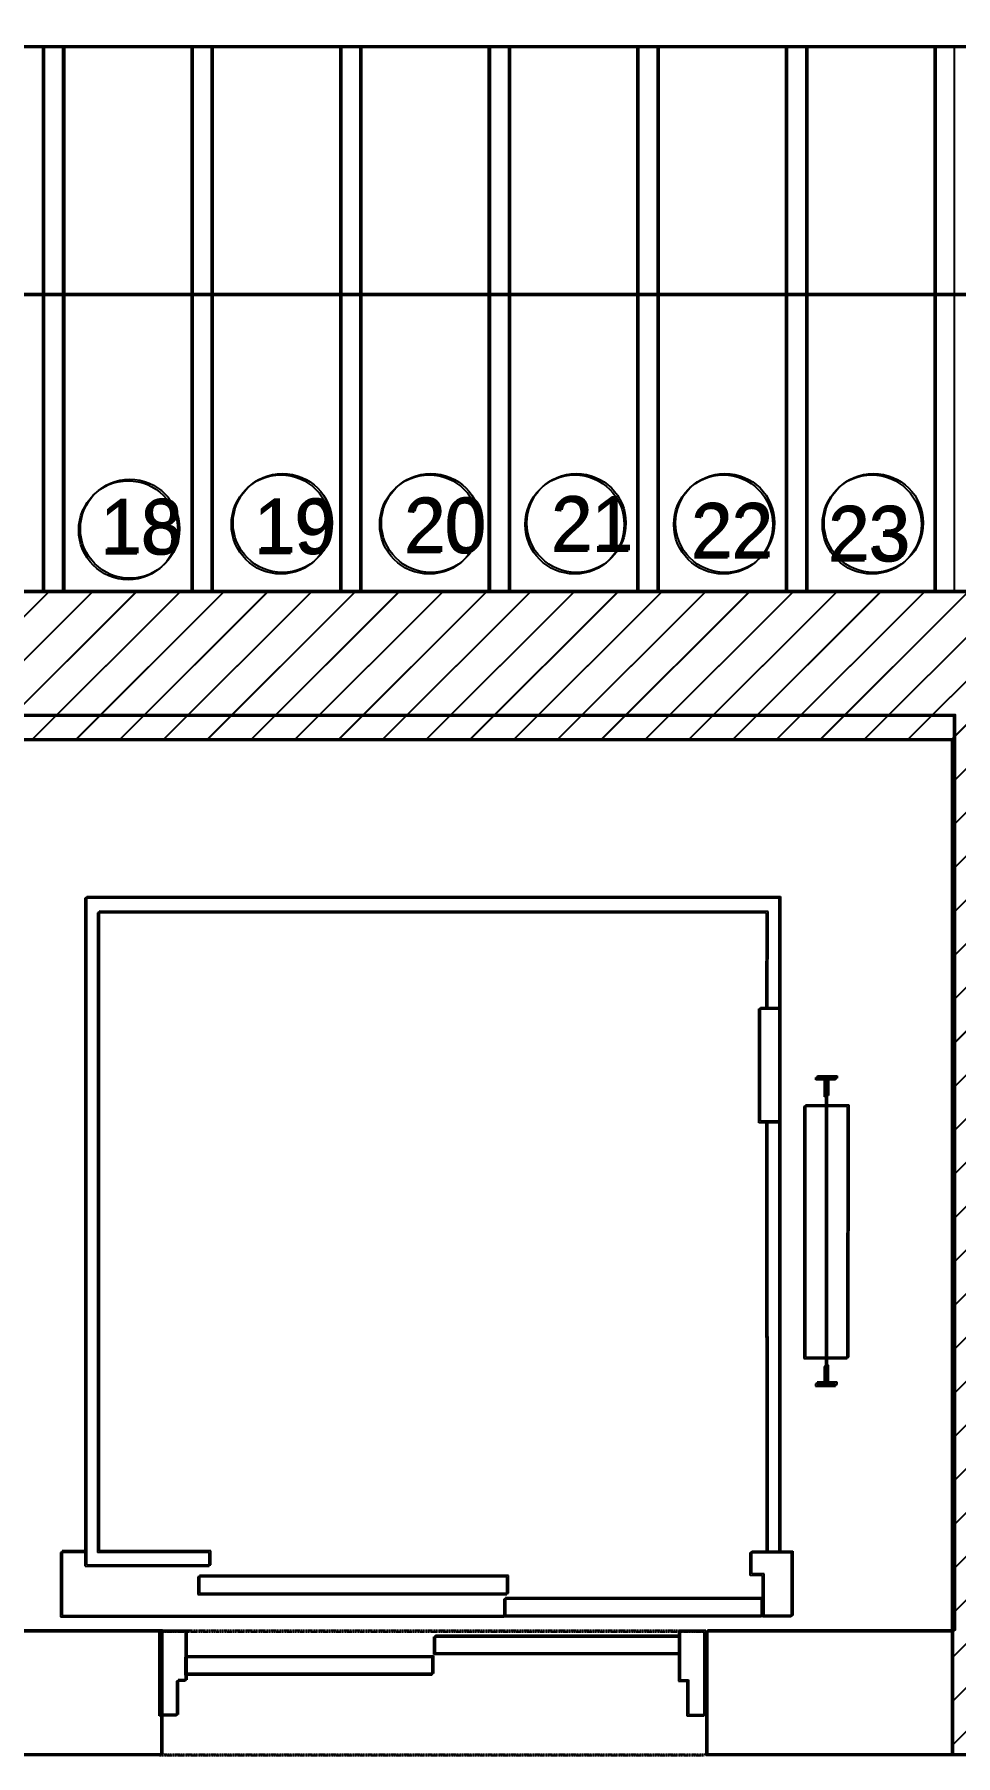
# Model space of a CAD drawing. Header units: inches. Extents: x 4821 to 127877, y 58012 to 433683.
# Drawn here: x 35322 to 37181, y 227184 to 230661 of the extents above; entities that cross this region are included whole.
import ezdxf

# ---------------------------------------------------------------- set-up
doc = ezdxf.new("R2010")
doc.units = ezdxf.units.IN
doc.header["$MEASUREMENT"] = 0
doc.linetypes.add('HIDDEN', pattern=[9.525, 6.35, -3.175])
doc.linetypes.add('New Plans (8)$0$HIDDEN', pattern=[0.375, 0.25, -0.125])
for name, color, linetype in [('A-DETL', 1, 'Continuous'), ('A-FURN-FIXD', 10, 'Continuous'), ('A-HND', 40, 'Continuous'), ('A-LIN-20', 20, 'Continuous'), ('A-STP', 11, 'Continuous'), ('A-STP-HID', 191, 'HIDDEN'), ('A-TXT-25', 1, 'Continuous'), ('A-WAL-CMU', 7, 'Continuous'), ('COL GROUND$0$Cloums$0$A-COL-HAT', 8, 'Continuous'), ('COL GROUND$0$Cloums$0$A-COL-RFC', 210, 'Continuous'), ('New Plans (8)$0$A-FLOR-OVHD', 8, 'New Plans (8)$0$HIDDEN')]:
    doc.layers.add(name, color=color, linetype=linetype)
doc.styles.add('Xarab', font='xarab.shx')

# ---------------------------------------------------------------- blocks, each defined once
blk = doc.blocks.new('dxvcbvb')
at = {"layer": 'A-FURN-FIXD'}
for p, q in [((441660.4, -317422), (440260.4, -317422.3)), ((440260.4, -317422.3), (440260.4, -318744.5)), ((441660.4, -318772), (441660.4, -317422)), ((440285.4, -317452.3), (441635.4, -317452)), ((440285.7, -317646.3), (440285.4, -317452.3)), ((441635.4, -317452), (441635.4, -318744.2)), ((440300.4, -317646.3), (440260.7, -317646.3)), ((440300.5, -317876.3), (440300.4, -317646.3)), ((440145.8, -317784.6), (440145.8, -317789.4)), ((440185.8, -317784.6), (440145.8, -317784.6)), ((440145.8, -317789.4), (440163.4, -317789.4)), ((440163.4, -317789.4), (440163.4, -317824.2)), ((440165.8, -317784.6), (440166, -318408.2)), ((440168.2, -317789.4), (440185.8, -317789.4)), ((440168.2, -317824.2), (440168.2, -317789.4)), ((440185.8, -317789.4), (440185.8, -317784.6)), ((440163.4, -317824.2), (440168.2, -317824.2)), ((440122, -318352.6), (440121.8, -317843.6)), ((440121.8, -317843.6), (440209.8, -317843.6)), ((440209.8, -317843.6), (440210, -318352.6)), ((440260.7, -317876.3), (440300.5, -317876.3)), ((440285.4, -318744.5), (440285.7, -317876.3)), ((440210, -318352.6), (440122, -318352.6)), ((440163.6, -318368.6), (440168.4, -318368.6)), ((440163.6, -318403.4), (440163.6, -318368.6)), ((440168.4, -318368.6), (440168.4, -318403.4)), ((440146, -318403.4), (440163.6, -318403.4)), ((440146, -318408.2), (440146, -318403.4)), ((440186, -318408.2), (440146, -318408.2)), ((440168.4, -318403.4), (440186, -318403.4)), ((440186, -318403.4), (440186, -318408.2)), ((440235.4, -318744.5), (440235.4, -318874.5)), ((440318.4, -318744.5), (440235.4, -318744.5)), ((440318.4, -318790.5), (440318.4, -318744.5)), ((441410.4, -318744.2), (441635.4, -318744.2)), ((441410.4, -318772.1), (441410.4, -318744.2)), ((441660.4, -318744.2), (441710.4, -318744.2)), ((441710.4, -318744.2), (441710.4, -318874.2)), ((440293.4, -318790.5), (440318.4, -318790.5)), ((440293.4, -318874.5), (440293.4, -318790.5)), ((440809.4, -318793.5), (441433.4, -318793.4)), ((440809.4, -318829.5), (440809.4, -318793.5)), ((441660.4, -318772), (441410.4, -318772.1)), ((441433.4, -318793.4), (441433.4, -318829.4)), ((441433.4, -318829.4), (440809.4, -318829.5)), ((440295.4, -318838.5), (440815.4, -318838.4)), ((440295.4, -318874.5), (440295.4, -318838.5)), ((440815.4, -318838.4), (440815.4, -318874.4)), ((440235.4, -318874.5), (440293.4, -318874.5)), ((440295.4, -318874.5), (440815.4, -318874.4)), ((441710.4, -318874.2), (440815.4, -318874.4)), ((440410.9, -318904.5), (440462.9, -318904.5)), ((440410.9, -319074.5), (440410.9, -318904.5)), ((440462.9, -318904.5), (440462.9, -319004.5)), ((440956.9, -318914.4), (440462.9, -318914.5)), ((440956.9, -318950.4), (440956.9, -318914.4)), ((441510.9, -318904.2), (441458.9, -318904.2)), ((441458.9, -318904.2), (441458.9, -319004.2)), ((441510.9, -319074.2), (441510.9, -318904.2)), ((440462.9, -318950.5), (440956.9, -318950.4)), ((441458.9, -318955.8), (440960.9, -318955.9)), ((440960.9, -318955.9), (440960.9, -318991.9)), ((441458.9, -318991.8), (441458.9, -318955.8)), ((440445.9, -319004.5), (440445.9, -319074.5)), ((440462.9, -319004.5), (440445.9, -319004.5)), ((440960.9, -318991.9), (441458.9, -318991.8)), ((441458.9, -319004.2), (441475.9, -319004.2)), ((441475.9, -319004.2), (441475.9, -319074.2)), ((440445.9, -319074.5), (440410.9, -319074.5)), ((441475.9, -319074.2), (441510.9, -319074.2))]:
    blk.add_line(p, q, dxfattribs=at)
blk = doc.blocks.new('COL GROUND')
at = {"layer": 'COL GROUND$0$Cloums$0$A-COL-HAT'}
h = blk.add_hatch(dxfattribs=at)
h.set_pattern_fill('ANSI31', color=256, scale=500)
h.set_pattern_definition([(45, (-66684.064, -49806.79), (-44.19417, 44.19417), [])])
h.paths.add_polyline_path([(-53697.7, -21674.9), (-53697.7, -19624.9), (-57497.7, -19624.9), (-57497.7, -21674.9), (-57797.7, -21674.9), (-57797.7, -21668.8), (-57795.6, -16624.9), (-50247.7, -16624.9), (-50247.7, -19574.9), (-50547.7, -19574.9), (-50547.7, -16924.9), (-57495.5, -16924.9), (-57497.7, -19324.9), (-53397.7, -19324.9), (-53397.7, -21674.9)])
at = {"layer": 'COL GROUND$0$Cloums$0$A-COL-RFC', "linetype": 'Continuous', "elevation": 0}
blk.add_lwpolyline([(-57797.7, -21674.9), (-57797.7, -16625), (-57503.6, -16624.9), (-50247.7, -16624.9), (-50247.7, -19574.9), (-50547.7, -19574.9), (-50547.7, -16924.9), (-57497.7, -16924.9), (-57497.7, -19324.9), (-53397.7, -19324.9), (-53397.7, -21674.9), (-53697.7, -21674.9), (-53697.7, -19624.9), (-57497.7, -19624.9), (-57497.7, -21674.9), (-57797.7, -21674.9)], dxfattribs=at)

msp = doc.modelspace()

# ---------------------------------------------------------------- linework, layer by layer
at = {"layer": 'A-DETL'}
for points in [[(35718.9, 231334.4), (34139, 231334.4), (34139, 230134.4), (38678.9, 230134.4)], [(35722.3, 231337.3), (34142.4, 231337.3), (34142.4, 230137.3), (38682.3, 230137.3)]]:
    msp.add_lwpolyline(points, dxfattribs=at)
at = {"layer": 'A-HND', "ltscale": 0.2}
for points in [[(35953.3, 230834.4), (38978.9, 230834.4, -1), (38978.9, 230634.4), (34738.9, 230634.4, -1), (34738.9, 230834.4), (35912.5, 230834.4)], [(35956.7, 230837.3), (38982.3, 230837.3, -1), (38982.3, 230637.3), (34742.3, 230637.3, -1), (34742.3, 230837.3), (35915.9, 230837.3)]]:
    msp.add_lwpolyline(points, format="xyb", dxfattribs=at)
at = {"layer": 'A-LIN-20', "color": 1}
for centre in [(35819.5, 229671), (35822.9, 229674), (36118.9, 229671), (36122.3, 229674), (36412.6, 229671), (36416, 229674), (36712.6, 229671), (36716, 229674), (37012.6, 229671), (37016, 229674), (35511.3, 229659.3), (35514.7, 229662.3)]:
    msp.add_circle(centre, 100, dxfattribs=at)
at = {"layer": 'A-STP', "ltscale": 0.2}
for p, q in [((35338.9, 229534.4), (35338.9, 230634.4)), ((35342.3, 229537.3), (35342.3, 230637.3)), ((35638.9, 229534.4), (35638.9, 230634.4)), ((35642.3, 229537.3), (35642.3, 230637.3)), ((35938.9, 229534.4), (35938.9, 230634.4)), ((35942.3, 229537.3), (35942.3, 230637.3)), ((36238.9, 229534.4), (36238.9, 230634.4)), ((36242.3, 229537.3), (36242.3, 230637.3)), ((36538.9, 229534.4), (36538.9, 230634.4)), ((36542.3, 229537.3), (36542.3, 230637.3)), ((36838.9, 229534.4), (36838.9, 230634.4)), ((36842.3, 229537.3), (36842.3, 230637.3)), ((37138.9, 229534.4), (37138.9, 230634.4)), ((37142.3, 229537.3), (37142.3, 230637.3))]:
    msp.add_line(p, q, dxfattribs=at)
at = {"layer": 'A-STP-HID', "ltscale": 0.2}
for p, q in [((35378.9, 230634.4), (35378.9, 229534.4)), ((35382.3, 230637.3), (35382.3, 229537.3)), ((35678.9, 230634.4), (35678.9, 229534.4)), ((35682.3, 230637.3), (35682.3, 229537.3)), ((35978.9, 230634.4), (35978.9, 229534.4)), ((35982.3, 230637.3), (35982.3, 229537.3)), ((36278.9, 230634.4), (36278.9, 229534.4)), ((36282.3, 230637.3), (36282.3, 229537.3)), ((36578.9, 230634.4), (36578.9, 229534.4)), ((36582.3, 230637.3), (36582.3, 229537.3)), ((36878.9, 230634.4), (36878.9, 229534.4)), ((36882.3, 230637.3), (36882.3, 229537.3)), ((37178.9, 230634.4), (37178.9, 229534.4))]:
    msp.add_line(p, q, dxfattribs=at)
at = {"layer": 'A-WAL-CMU'}
for p, q in [((35580.6, 227437.3), (34980.6, 227437.3)), ((35580.6, 227437.3), (35580.6, 227187.3)), ((36680.6, 227437.3), (36680.6, 227187.3)), ((35577.2, 227434.3), (34977.2, 227434.3)), ((35577.2, 227434.3), (35577.2, 227184.3)), ((36677.2, 227434.3), (36677.2, 227184.3)), ((35577.2, 227184.3), (34977.2, 227184.3)), ((35580.6, 227187.3), (34980.6, 227187.3)), ((39079.4, 227184.4), (36677.3, 227184.3)), ((39082.8, 227187.3), (36680.7, 227187.3))]:
    msp.add_line(p, q, dxfattribs=at)
for points in [[(39079.4, 229534.4), (33374.7, 229534.4), (33374.7, 231934.4)], [(39082.8, 229537.3), (33378.1, 229537.3), (33378.1, 231937.3)], [(33374.7, 227434.4), (33374.7, 229284.4), (37177.2, 229284.4), (37177.2, 227434.4), (36677.2, 227434.3)], [(33378.1, 227437.3), (33378.1, 229287.3), (37180.6, 229287.3), (37180.6, 227437.3), (36680.6, 227437.3)]]:
    msp.add_lwpolyline(points, dxfattribs=at)
at = {"layer": 'New Plans (8)$0$A-FLOR-OVHD'}
for p, q in [((35577.4, 227437.3), (36677.4, 227437.3)), ((35574, 227434.3), (36674, 227434.3)), ((35574, 227184.3), (36674, 227184.3)), ((35577.4, 227187.3), (36677.4, 227187.3))]:
    msp.add_line(p, q, dxfattribs=at)

# ---------------------------------------------------------------- block references
at = {"layer": 'A-WAL-CMU'}
for p in [(90871.7, 248859.3, 0), (90875.1, 248862.2, 0)]:
    msp.add_blockref('COL GROUND', p, dxfattribs=at)
at = {"layer": 'A-WAL-CMU', "xscale": -1, "rotation": 0.0003415270404083515}
for p in [(477083, 546341.5), (477086.4, 546344.4)]:
    msp.add_blockref('dxvcbvb', p, dxfattribs=at)

# ---------------------------------------------------------------- texts
at = {"layer": 'A-TXT-25', "color": 2, "style": 'Xarab'}
for s, p in [('21', (36367.7, 229618.5)), ('18', (35454.3, 229609.9)), ('18', (35457.7, 229612.9)), ('19', (35764.5, 229610.9)), ('19', (35767.9, 229613.8)), ('20', (36067.6, 229612.7)), ('20', (36071, 229615.7)), ('21', (36364.3, 229615.5)), ('22', (36646.8, 229601.9)), ('22', (36650.2, 229604.8)), ('23', (36923.6, 229596)), ('23', (36927, 229599))]:
    msp.add_text(s, height=110, dxfattribs=at).set_placement(p)

doc.saveas('drawing.dxf')
